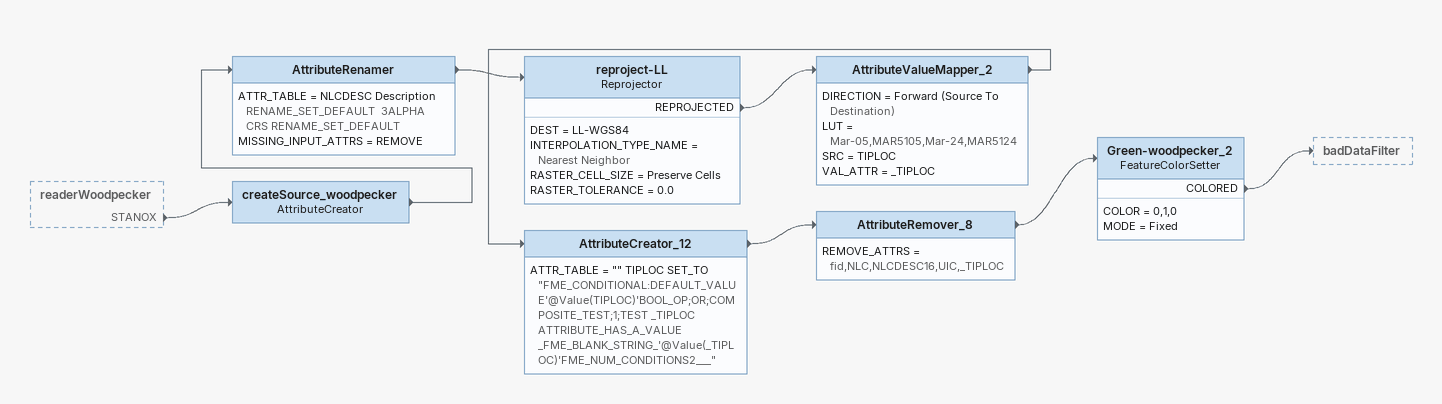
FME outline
readerWoodpecker [outside]
    STANOX -> createSource_woodpecker
createSource_woodpecker: AttributeCreator
    -> AttributeRenamer
AttributeRenamer
    ATTR_TABLE = NLCDESC Description RENAME_SET_DEFAULT  3ALPHA CRS RENAME_SET_DEFAULT
    MISSING_INPUT_ATTRS = REMOVE
    -> reproject-LL
reproject-LL: Reprojector
    DEST = LL-WGS84
    INTERPOLATION_TYPE_NAME = Nearest Neighbor
    RASTER_CELL_SIZE = Preserve Cells
    RASTER_TOLERANCE = 0.0
    REPROJECTED -> AttributeValueMapper_2
AttributeValueMapper_2
    DIRECTION = Forward (Source To Destination)
    LUT = Mar-05,MAR5105,Mar-24,MAR5124
    SRC = TIPLOC
    VAL_ATTR = _TIPLOC
    -> AttributeCreator_12
AttributeCreator_12
    ATTR_TABLE = "" TIPLOC SET_TO "FME_CONDITIONAL:DEFAULT_VALUE'@Value(TIPLOC)'BOOL_OP;OR;COMPOSITE_TEST;1;TEST _TIPLOC ATTRIBUTE_HAS_A_VALUE _FME_BLANK_STRING_'@Value(_TIPLOC)'FME_NUM_CONDITIONS2___"
    -> AttributeRemover_8
AttributeRemover_8
    REMOVE_ATTRS = fid,NLC,NLCDESC16,UIC,_TIPLOC
    -> Green-woodpecker_2
Green-woodpecker_2: FeatureColorSetter
    COLOR = 0,1,0
    MODE = Fixed
    COLORED -> badDataFilter
